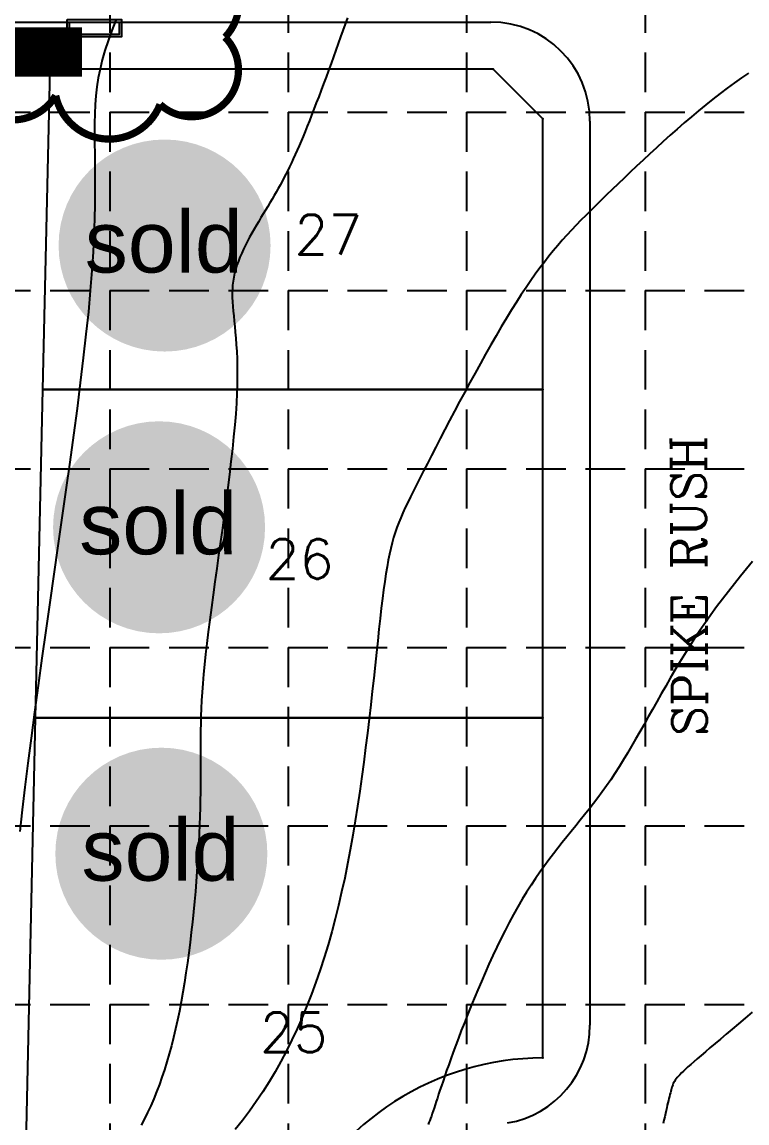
# Model space of a CAD drawing. Header units: inches. Extents: x -2116 to 192, y -2317 to -873.
# Drawn here: x -619.6 to -473.3, y -1582.7 to -1360.6 of the extents above; entities that cross this region are included whole.
import ezdxf
from ezdxf.enums import TextEntityAlignment as Align

# ---------------------------------------------------------------- set-up
doc = ezdxf.new("R2010")
doc.units = ezdxf.units.IN
doc.header["$LTSCALE"] = 40
doc.header["$MEASUREMENT"] = 0
doc.linetypes.add('DAM', pattern=[0.5, 0.2, -0.1, 0.2])
doc.linetypes.add('DASHED', pattern=[0.75, 0.5, -0.25])
for name, color, linetype in [('1-BC', 7, 'Continuous'), ('1-DAM_TEXT', 7, 'DAM'), ('1-LOTS', 7, 'Continuous'), ('1-STM_INLETS', 7, 'Continuous'), ('BASE', 7, 'Continuous'), ('grid', 9, 'Continuous'), ('SILT', 200, 'Continuous'), ('TOPO100_CON', 9, 'Continuous'), ('TOPO100_ICON', 9, 'Continuous')]:
    doc.layers.add(name, color=color, linetype=linetype)
doc.styles.add('PAD_LABEL', font='romanc')
doc.styles.add('ryland', font='ARIAL.TTF', dxfattribs={"height": 25})
doc.styles.add('SEG_LABEL08', font='simplex1')

# ---------------------------------------------------------------- blocks, each defined once
blk = doc.blocks.new('Sold')
h = blk.add_hatch(color=7)
h.paths.add_polyline_path([(38.78, 18.77, 1), (0.52, 18.77, 1)])
h.paths.add_polyline_path([(2.42, 10.89), (36.59, 10.89), (36.59, 27.86), (2.42, 27.86)], flags=24)
at = {"layer": 'BASE', "color": 7, "style": 'ryland'}
blk.add_text('sold', height=11.127, dxfattribs=at).set_placement((19.5, 13.9), align=Align.CENTER)

msp = doc.modelspace()

# ---------------------------------------------------------------- linework, layer by layer
at = {"layer": '1-BC', "linetype": 'Continuous'}
for p, q in [((-872.32, -1360.62), (-524.97, -1360.62, 52978.39)), ((-504.97, -1380.62, 53022.89), (-504.97, -1562.99, 53168.78))]:
    msp.add_line(p, q, dxfattribs=at)
for centre, start, end in [((-524.97, -1380.62), 0, 90), ((-524.97, -1562.99), 279.7523, 0)]:
    msp.add_arc(centre, 20, start, end, dxfattribs=at)
at = {"layer": '1-LOTS', "linetype": 'Continuous'}
for p, q in [((-613.95, -1370.12, 52847.83), (-775.58, -1370.12)), ((-613.95, -1370.12, 52847.83), (-615.39, -1434.72, 52944.08)), ((-524.47, -1370.12), (-613.95, -1370.12, 52847.83)), ((-615.39, -1434.72, 52944.08), (-616.88, -1501.01, 53004.98)), ((-615.39, -1434.72, 52944.08), (-514.47, -1434.72)), ((-514.47, -1434.72), (-615.39, -1434.72, 52944.08)), ((-616.88, -1501.01, 53004.98), (-618.81, -1586.98, 53005.84)), ((-616.88, -1501.01, 53004.98), (-514.47, -1501.01)), ((-514.47, -1501.01), (-616.88, -1501.01, 53004.98))]:
    msp.add_line(p, q, dxfattribs=at)
at = {"layer": '1-LOTS', "linetype": 'Continuous', "flags": 128}
for points in [[(-514.47, -1380.12), (-524.47, -1370.12)], [(-514.47, -1434.72), (-514.47, -1380.12)], [(-514.47, -1501.01), (-514.47, -1434.72)], [(-514.47, -1569.57), (-514.47, -1501.01)]]:
    msp.add_lwpolyline(points, dxfattribs=at)
at = {"layer": '1-LOTS', "linetype": 'Continuous'}
msp.add_arc((-514.22, -1625.57), 56, 90.2622, 219.5934, dxfattribs=at)
for p in [(-613.95, -1370.12, 52847.83), (-524.47, -1370.12), (-514.47, -1380.12), (-514.47, -1434.72), (-514.47, -1501.01), (-514.47, -1569.57)]:
    msp.add_point(p, dxfattribs=at)
at = {"layer": '1-STM_INLETS', "linetype": 'Continuous', "flags": 128}
for points in [[(-610.45, -1360.12), (-599.45, -1360.12), (-599.45, -1363.62), (-610.45, -1363.62), (-610.45, -1360.12)], [(-609.95, -1360.62), (-599.95, -1360.62), (-599.95, -1363.12), (-609.95, -1363.12), (-609.95, -1360.62)]]:
    msp.add_lwpolyline(points, close=True, dxfattribs=at)
at = {"layer": 'BASE', "color": 170, "const_width": 1.46}
msp.add_lwpolyline([(-614.99, -1349.61, 0.520567), (-614.99, -1349.61, 0.765195), (-631.32, -1357.83, 0.417879), (-631.42, -1372.63, 0.6649), (-612.76, -1375.48, 0.744833), (-591.7, -1377.24, 0.975642), (-578.59, -1363.69, 0.520567), (-581.85, -1347.37, 0.520567), (-593.83, -1348.46, 0.540264), (-614.99, -1349.61)], format="xyb", close=True, dxfattribs=at)
at = {"layer": 'grid', "color": 8, "linetype": 'DASHED', "ltscale": 0.4}
for p, q in [((-601.87, -910.78), (-601.87, -2278.78)), ((-565.87, -910.78), (-565.87, -2278.78)), ((-529.87, -910.78), (-529.87, -2278.78)), ((-493.87, -910.78), (-493.87, -2278.78)), ((-2077.87, -1378.78), (154.13, -1378.78)), ((-2077.87, -1414.78), (154.13, -1414.78)), ((-2077.87, -1450.78), (154.13, -1450.78)), ((-2077.87, -1486.78), (154.13, -1486.78)), ((-2077.87, -1522.78), (154.13, -1522.78)), ((-2077.87, -1558.78), (154.13, -1558.78))]:
    msp.add_line(p, q, dxfattribs=at)
at = {"layer": 'SILT', "color": 200, "const_width": 10}
msp.add_lwpolyline([(-607.44, -1366.67), (-775.24, -1366.69)], dxfattribs=at)
at = {"layer": 'TOPO100_CON', "color": 35, "linetype": 'Continuous'}
for points in [[(-553.91, -1359.8), (-554.35, -1361.05), (-554.81, -1362.33), (-555.27, -1363.64), (-555.75, -1364.96), (-556.23, -1366.31), (-556.72, -1367.66), (-557.21, -1369.02), (-557.71, -1370.37), (-558.21, -1371.72), (-558.71, -1373.06), (-559.2, -1374.38), (-559.69, -1375.68), (-560.18, -1376.94), (-560.65, -1378.18), (-561.12, -1379.38), (-561.57, -1380.53), (-562.01, -1381.63), (-562.44, -1382.69), (-562.86, -1383.7), (-563.26, -1384.67), (-563.66, -1385.6), (-564.05, -1386.5), (-564.44, -1387.36), (-564.82, -1388.2), (-565.2, -1389.01), (-565.57, -1389.8), (-565.95, -1390.57), (-566.33, -1391.32), (-566.71, -1392.05), (-567.09, -1392.78), (-567.47, -1393.5), (-567.87, -1394.21), (-568.27, -1394.93), (-568.68, -1395.64), (-569.1, -1396.36), (-569.53, -1397.08), (-569.97, -1397.82), (-570.42, -1398.56), (-570.88, -1399.32), (-571.35, -1400.08), (-571.81, -1400.85), (-572.28, -1401.63), (-572.74, -1402.41), (-573.19, -1403.2), (-573.63, -1404), (-574.06, -1404.8), (-574.47, -1405.6), (-574.87, -1406.41), (-575.24, -1407.22), (-575.58, -1408.03), (-575.9, -1408.85), (-576.19, -1409.66), (-576.45, -1410.48), (-576.66, -1411.29), (-576.84, -1412.11), (-576.98, -1412.92), (-577.07, -1413.73), (-577.12, -1414.55), (-577.14, -1415.37), (-577.13, -1416.22), (-577.08, -1417.09), (-577.02, -1417.98), (-576.94, -1418.92), (-576.84, -1419.9), (-576.74, -1420.93), (-576.63, -1422.02), (-576.52, -1423.17), (-576.42, -1424.39), (-576.32, -1425.69), (-576.24, -1427.07), (-576.18, -1428.55), (-576.14, -1430.11), (-576.13, -1431.79), (-576.15, -1433.57), (-576.21, -1435.47), (-576.31, -1437.49), (-576.45, -1439.63), (-576.64, -1441.9), (-576.86, -1444.27), (-577.12, -1446.72), (-577.4, -1449.26), (-577.72, -1451.87), (-578.05, -1454.52), (-578.4, -1457.22), (-578.76, -1459.95), (-579.14, -1462.69), (-579.52, -1465.43), (-579.9, -1468.17), (-580.28, -1470.88), (-580.65, -1473.55), (-581.02, -1476.18), (-581.36, -1478.75), (-581.69, -1481.24), (-582, -1483.65), (-582.28, -1485.95), (-582.53, -1488.15), (-582.75, -1490.22), (-582.93, -1492.18), (-583.09, -1494.04), (-583.22, -1495.8), (-583.32, -1497.48), (-583.4, -1499.08), (-583.47, -1500.61), (-583.51, -1502.09), (-583.54, -1503.53), (-583.56, -1504.93), (-583.57, -1506.3), (-583.57, -1507.66), (-583.57, -1509.01), (-583.56, -1510.37), (-583.55, -1511.74), (-583.55, -1513.13), (-583.55, -1514.56), (-583.56, -1516.03), (-583.58, -1517.56), (-583.61, -1519.15), (-583.66, -1520.8), (-583.72, -1522.53), (-583.8, -1524.32), (-583.89, -1526.16), (-584, -1528.05), (-584.12, -1529.99), (-584.26, -1531.96), (-584.41, -1533.96), (-584.58, -1535.99), (-584.76, -1538.04), (-584.96, -1540.1), (-585.17, -1542.17), (-585.41, -1544.23), (-585.65, -1546.3), (-585.91, -1548.35), (-586.19, -1550.39), (-586.48, -1552.41), (-586.79, -1554.39), (-587.12, -1556.34), (-587.46, -1558.25), (-587.81, -1560.12), (-588.19, -1561.94), (-588.58, -1563.71), (-588.99, -1565.44), (-589.41, -1567.13), (-589.86, -1568.78), (-590.33, -1570.39), (-590.82, -1571.95), (-591.32, -1573.48), (-591.85, -1574.97), (-592.41, -1576.42), (-592.98, -1577.84), (-593.58, -1579.22), (-594.21, -1580.57), (-594.85, -1581.88), (-595.53, -1583.16)], [(-473, -1370.93), (-474.42, -1371.88), (-475.85, -1372.88), (-477.29, -1373.93), (-478.73, -1375.03), (-480.18, -1376.15), (-481.63, -1377.32), (-483.08, -1378.51), (-484.52, -1379.72), (-485.96, -1380.95), (-487.38, -1382.2), (-488.79, -1383.46), (-490.19, -1384.72), (-491.57, -1385.98), (-492.93, -1387.24), (-494.26, -1388.48), (-495.57, -1389.72), (-496.85, -1390.93), (-498.09, -1392.12), (-499.31, -1393.29), (-500.48, -1394.42), (-501.62, -1395.51), (-502.72, -1396.57), (-503.78, -1397.61), (-504.82, -1398.62), (-505.82, -1399.63), (-506.81, -1400.62), (-507.77, -1401.62), (-508.71, -1402.61), (-509.64, -1403.62), (-510.56, -1404.65), (-511.47, -1405.69), (-512.37, -1406.77), (-513.28, -1407.88), (-514.18, -1409.03), (-515.09, -1410.22), (-516.01, -1411.47), (-516.93, -1412.78), (-517.87, -1414.15), (-518.83, -1415.59), (-519.81, -1417.1), (-520.81, -1418.7), (-521.83, -1420.37), (-522.87, -1422.1), (-523.91, -1423.89), (-524.97, -1425.73), (-526.03, -1427.6), (-527.09, -1429.5), (-528.15, -1431.42), (-529.21, -1433.35), (-530.25, -1435.28), (-531.28, -1437.2), (-532.29, -1439.1), (-533.28, -1440.98), (-534.24, -1442.82), (-535.18, -1444.62), (-536.08, -1446.36), (-536.94, -1448.04), (-537.77, -1449.65), (-538.55, -1451.17), (-539.29, -1452.61), (-539.97, -1453.95), (-540.6, -1455.21), (-541.19, -1456.39), (-541.74, -1457.51), (-542.24, -1458.58), (-542.71, -1459.61), (-543.14, -1460.61), (-543.54, -1461.6), (-543.91, -1462.59), (-544.26, -1463.59), (-544.58, -1464.62), (-544.88, -1465.68), (-545.16, -1466.79), (-545.42, -1467.96), (-545.67, -1469.2), (-545.92, -1470.53), (-546.15, -1471.95), (-546.38, -1473.48), (-546.61, -1475.13), (-546.84, -1476.92), (-547.07, -1478.85), (-547.31, -1480.92), (-547.55, -1483.11), (-547.8, -1485.42), (-548.06, -1487.83), (-548.33, -1490.35), (-548.61, -1492.95), (-548.9, -1495.63), (-549.21, -1498.38), (-549.53, -1501.19), (-549.87, -1504.05), (-550.23, -1506.95), (-550.61, -1509.89), (-551, -1512.84), (-551.42, -1515.8), (-551.86, -1518.77), (-552.33, -1521.73), (-552.82, -1524.67), (-553.34, -1527.58), (-553.89, -1530.46), (-554.46, -1533.29), (-555.07, -1536.08), (-555.71, -1538.82), (-556.38, -1541.51), (-557.08, -1544.16), (-557.82, -1546.77), (-558.6, -1549.32), (-559.41, -1551.84), (-560.25, -1554.3), (-561.14, -1556.72), (-562.07, -1559.09), (-563.03, -1561.42), (-564.04, -1563.7), (-565.09, -1565.94), (-566.18, -1568.13), (-567.31, -1570.27), (-568.49, -1572.37), (-569.72, -1574.43), (-571, -1576.43), (-572.32, -1578.39), (-573.69, -1580.31), (-575.09, -1582.18), (-576.53, -1584.01)], [(-472.16, -1469.41), (-473.4, -1470.89), (-474.63, -1472.4), (-475.85, -1473.93), (-477.06, -1475.48), (-478.25, -1477.03), (-479.43, -1478.61), (-480.58, -1480.19), (-481.7, -1481.78), (-482.8, -1483.37), (-483.86, -1484.98), (-484.9, -1486.58), (-485.91, -1488.19), (-486.89, -1489.79), (-487.85, -1491.39), (-488.78, -1492.99), (-489.7, -1494.58), (-490.6, -1496.15), (-491.49, -1497.72), (-492.36, -1499.27), (-493.22, -1500.8), (-494.07, -1502.31), (-494.92, -1503.8), (-495.76, -1505.27), (-496.59, -1506.72), (-497.43, -1508.13), (-498.26, -1509.52), (-499.1, -1510.87), (-499.94, -1512.19), (-500.79, -1513.47), (-501.65, -1514.72), (-502.52, -1515.93), (-503.39, -1517.11), (-504.27, -1518.27), (-505.16, -1519.41), (-506.05, -1520.54), (-506.94, -1521.65), (-507.84, -1522.76), (-508.74, -1523.88), (-509.65, -1524.99), (-510.55, -1526.12), (-511.46, -1527.27), (-512.36, -1528.43), (-513.27, -1529.62), (-514.17, -1530.84), (-515.07, -1532.1), (-515.97, -1533.39), (-516.87, -1534.73), (-517.76, -1536.12), (-518.64, -1537.57), (-519.52, -1539.07), (-520.39, -1540.63), (-521.25, -1542.23), (-522.1, -1543.87), (-522.93, -1545.54), (-523.76, -1547.24), (-524.57, -1548.95), (-525.36, -1550.68), (-526.14, -1552.41), (-526.89, -1554.14), (-527.62, -1555.86), (-528.34, -1557.56), (-529.02, -1559.23), (-529.69, -1560.88), (-530.32, -1562.49), (-530.93, -1564.06), (-531.5, -1565.57), (-532.05, -1567.02), (-532.56, -1568.41), (-533.04, -1569.73), (-533.48, -1570.97), (-533.89, -1572.13), (-534.27, -1573.22), (-534.62, -1574.24), (-534.94, -1575.19), (-535.24, -1576.08), (-535.51, -1576.91), (-535.76, -1577.69), (-535.99, -1578.4), (-536.21, -1579.07), (-536.41, -1579.69), (-536.6, -1580.27), (-536.78, -1580.81), (-536.96, -1581.31), (-537.12, -1581.77), (-537.29, -1582.2), (-537.45, -1582.61), (-537.61, -1582.99)], [(-472.26, -1560.35), (-473.65, -1561.53), (-474.99, -1562.67), (-476.28, -1563.75), (-477.5, -1564.79), (-478.66, -1565.77), (-479.75, -1566.69), (-480.76, -1567.55), (-481.7, -1568.34), (-482.55, -1569.07), (-483.32, -1569.73), (-484.02, -1570.34), (-484.64, -1570.88), (-485.2, -1571.38), (-485.7, -1571.84), (-486.13, -1572.25), (-486.52, -1572.62), (-486.85, -1572.96), (-487.14, -1573.27), (-487.39, -1573.56), (-487.6, -1573.82), (-487.78, -1574.07), (-487.94, -1574.31), (-488.06, -1574.54), (-488.17, -1574.77), (-488.27, -1575), (-488.35, -1575.24), (-488.43, -1575.48), (-488.51, -1575.74), (-488.59, -1576.02), (-488.67, -1576.32), (-488.76, -1576.64), (-488.85, -1576.99), (-488.94, -1577.36), (-489.04, -1577.75), (-489.15, -1578.18), (-489.26, -1578.64), (-489.37, -1579.13), (-489.49, -1579.65), (-489.62, -1580.21), (-489.76, -1580.8), (-489.9, -1581.44), (-490.05, -1582.12), (-490.21, -1582.83)]]:
    msp.add_lwpolyline(points, dxfattribs=at)
at = {"layer": 'TOPO100_ICON', "color": 35, "linetype": 'Continuous', "flags": 128}
msp.add_lwpolyline([(-600.61, -1360.25), (-601.45, -1362.35), (-602.2, -1364.39), (-602.85, -1366.36), (-603.39, -1368.26), (-603.82, -1370.1), (-604.17, -1371.91), (-604.44, -1373.69), (-604.64, -1375.48), (-604.77, -1377.28), (-604.86, -1379.12), (-604.9, -1381.02), (-604.92, -1382.99), (-604.91, -1385.05), (-604.89, -1387.22), (-604.86, -1389.51), (-604.85, -1391.96), (-604.85, -1394.57), (-604.88, -1397.37), (-604.95, -1400.37), (-605.06, -1403.59), (-605.23, -1407.05), (-605.47, -1410.77), (-605.78, -1414.77), (-606.17, -1419.05), (-606.65, -1423.6), (-607.19, -1428.39), (-607.8, -1433.4), (-608.46, -1438.58), (-609.16, -1443.93), (-609.91, -1449.4), (-610.69, -1454.97), (-611.49, -1460.61), (-612.3, -1466.3), (-613.12, -1472.01), (-613.94, -1477.7), (-614.75, -1483.36), (-615.54, -1488.95), (-616.31, -1494.45), (-617.05, -1499.82), (-617.74, -1505.05), (-618.39, -1510.09), (-618.98, -1514.94), (-619.5, -1519.54), (-619.96, -1523.9)], dxfattribs=at)

# ---------------------------------------------------------------- block references
at = {"color": 200, "xscale": 1.117884993374901, "yscale": 1.117884993374901, "zscale": 1.117884993374901}
for p in [(-612.76, -1426.69), (-613.87, -1483.53), (-613.41, -1549.37)]:
    msp.add_blockref('Sold', p, dxfattribs=at)

# ---------------------------------------------------------------- texts
at = {"layer": '1-DAM_TEXT', "linetype": 'Continuous', "style": 'SEG_LABEL08'}
for s, p in [('27', (-557.76, -1403.49)), ('26', (-563.57, -1468.94)), ('25', (-564.73, -1564.41))]:
    msp.add_text(s, height=8, dxfattribs=at).set_placement(p, align=Align.MIDDLE_CENTER)
at = {"layer": '1-DAM_TEXT', "linetype": 'Continuous', "style": 'PAD_LABEL'}
msp.add_text('SPIKE RUSH', height=7, rotation=90.2483, dxfattribs=at).set_placement((-481.5, -1474.31), align=Align.CENTER)

doc.saveas('drawing.dxf')
